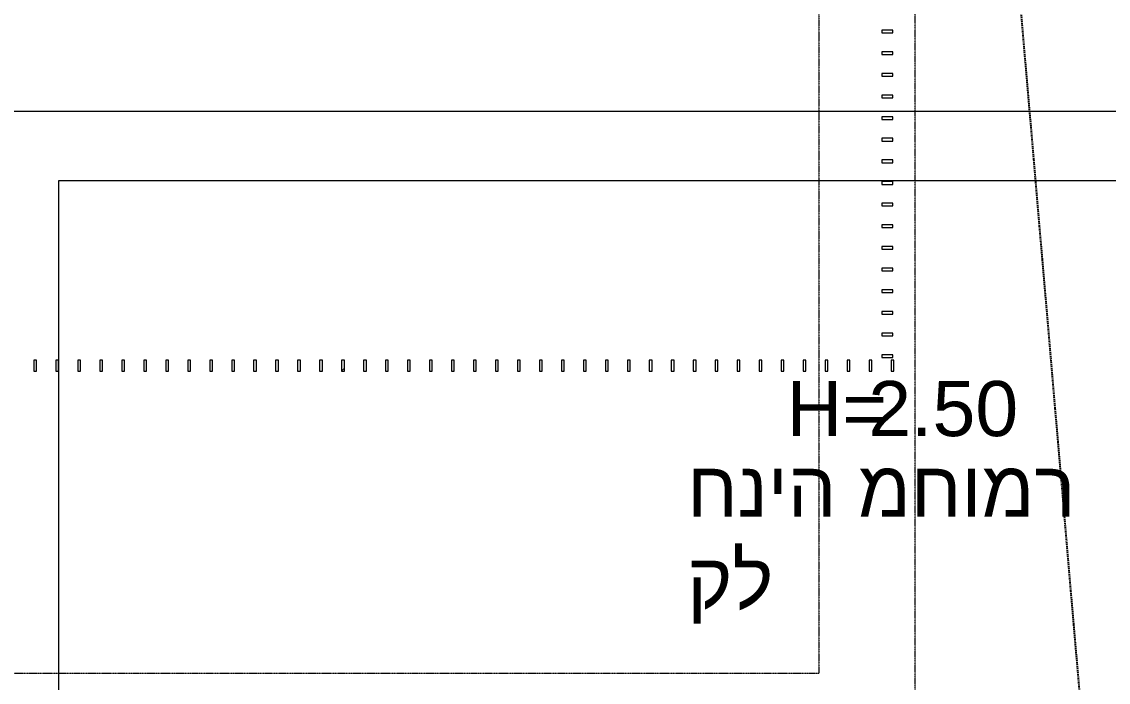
# Model space of a CAD drawing. Header units: centimetres. Extents: x 14435 to 32127, y -4289 to 2500.
# Drawn here: x 19579.3 to 19973.4, y -1575.1 to -1335.3 of the extents above; entities that cross this region are included whole.
import ezdxf

# ---------------------------------------------------------------- set-up
doc = ezdxf.new("R2010")
doc.units = ezdxf.units.CM
doc.linetypes.add('Dash Tiny', pattern=[0.12, 0.06, -0.06])
doc.linetypes.add('Hidden', pattern=[0.714375, 0.47625, -0.238125])
for name, color, linetype, lineweight in [('A-DETL', 7, 'Continuous', 5), ('A-FLOR', 7, 'Continuous', 13), ('A-GLAZ-CWMG', 7, 'Continuous', 5), ('G-ANNO-TEXT', 7, 'Continuous', 5)]:
    doc.layers.add(name, color=color, linetype=linetype, lineweight=lineweight)
doc.styles.add('Arial_3', font='arial.ttf', dxfattribs={"height": 15})

# ---------------------------------------------------------------- blocks, each defined once
blk = doc.blocks.new('Rectangular Mullion - פרופיל מרובע 4_1-1052315-קומה א - Dependent 1')
at = {"layer": 'A-GLAZ-CWMG', "true_color": 0x008000}
h = blk.add_hatch(dxfattribs=at)
h.set_pattern_fill('FP_45', color=96, style=0, pattern_type=2)
h.set_pattern_definition([(315, (-1045.66, -2940.255), (25.1447, 25.1447), []), (315, (-1045.66, -2978.355), (25.1447, 25.1447), [])])
h.paths.add_polyline_path([(-1, 2), (0, 2), (0, -2), (-1, -2)], flags=0)
at = {"layer": 'A-GLAZ-CWMG', "lineweight": 13}
for p, q in [((-1, 2), (0, 2)), ((-1, -2), (-1, 2)), ((0, 2), (0, -2)), ((0, -2), (-1, -2))]:
    blk.add_line(p, q, dxfattribs=at)
blk = doc.blocks.new('Rectangular Mullion - פרופיל מרובע 4_1-V220-קומה א - Dependent 1')
at = {"layer": 'A-GLAZ-CWMG', "lineweight": 13}
for p, q in [((-0.5, 2), (0.5, 2)), ((-0.5, -2), (-0.5, 2)), ((0.5, 2), (0.5, -2)), ((0.5, -2), (-0.5, -2))]:
    blk.add_line(p, q, dxfattribs=at)
blk = doc.blocks.new('Rectangular Mullion - פרופיל מרובע 4_1-V221-קומה א - Dependent 1')
at = {"layer": 'A-GLAZ-CWMG', "true_color": 0x008000}
h = blk.add_hatch(dxfattribs=at)
h.set_pattern_fill('FP_46', color=96, style=0, pattern_type=2)
h.set_pattern_definition([(315, (-742.21, -2940.255), (25.1447, 25.1447), []), (315, (-742.21, -2978.355), (25.1447, 25.1447), [])])
h.paths.add_polyline_path([(0.5, 2), (0.5, -2), (-0.5, -2), (-0.5, 2)], flags=0)
at = {"layer": 'A-GLAZ-CWMG', "lineweight": 13}
for p, q in [((-0.5, 2), (0.5, 2)), ((-0.5, -2), (-0.5, 2)), ((0.5, 2), (0.5, -2)), ((0.5, -2), (-0.5, -2))]:
    blk.add_line(p, q, dxfattribs=at)
blk = doc.blocks.new('Rectangular Mullion - פרופיל מרובע 4_1-V222-קומה א - Dependent 1')
at = {"layer": 'A-GLAZ-CWMG', "lineweight": 13}
for p, q in [((-0.5, 2), (0.5, 2)), ((-0.5, -2), (-0.5, 2)), ((0.5, 2), (0.5, -2)), ((0.5, -2), (-0.5, -2))]:
    blk.add_line(p, q, dxfattribs=at)
blk = doc.blocks.new('Rectangular Mullion - פרופיל מרובע 4_1-V223-קומה א - Dependent 1')
at = {"layer": 'A-GLAZ-CWMG', "lineweight": 13}
for p, q in [((-0.5, 2), (0.5, 2)), ((-0.5, -2), (-0.5, 2)), ((0.5, 2), (0.5, -2)), ((0.5, -2), (-0.5, -2))]:
    blk.add_line(p, q, dxfattribs=at)
blk = doc.blocks.new('Rectangular Mullion - פרופיל מרובע 4_1-V224-קומה א - Dependent 1')
at = {"layer": 'A-GLAZ-CWMG', "lineweight": 13}
for p, q in [((-0.5, 2), (0.5, 2)), ((-0.5, -2), (-0.5, 2)), ((0.5, 2), (0.5, -2)), ((0.5, -2), (-0.5, -2))]:
    blk.add_line(p, q, dxfattribs=at)
blk = doc.blocks.new('Rectangular Mullion - פרופיל מרובע 4_1-V225-קומה א - Dependent 1')
at = {"layer": 'A-GLAZ-CWMG', "lineweight": 13}
for p, q in [((-0.5, 2), (0.5, 2)), ((-0.5, -2), (-0.5, 2)), ((0.5, 2), (0.5, -2)), ((0.5, -2), (-0.5, -2))]:
    blk.add_line(p, q, dxfattribs=at)
blk = doc.blocks.new('Rectangular Mullion - פרופיל מרובע 4_1-V226-קומה א - Dependent 1')
at = {"layer": 'A-GLAZ-CWMG', "true_color": 0x008000}
h = blk.add_hatch(dxfattribs=at)
h.set_pattern_fill('FP_47', color=96, style=0, pattern_type=2)
h.set_pattern_definition([(315, (-782.072, -2940.255), (25.1447, 25.1447), []), (315, (-782.072, -2978.355), (25.1447, 25.1447), [])])
h.paths.add_polyline_path([(0.5, 2), (0.5, -2), (-0.5, -2), (-0.5, 2)], flags=0)
at = {"layer": 'A-GLAZ-CWMG', "lineweight": 13}
for p, q in [((-0.5, 2), (0.5, 2)), ((-0.5, -2), (-0.5, 2)), ((0.5, 2), (0.5, -2)), ((0.5, -2), (-0.5, -2))]:
    blk.add_line(p, q, dxfattribs=at)
blk = doc.blocks.new('Rectangular Mullion - פרופיל מרובע 4_1-V227-קומה א - Dependent 1')
at = {"layer": 'A-GLAZ-CWMG', "lineweight": 13}
for p, q in [((-0.5, 2), (0.5, 2)), ((-0.5, -2), (-0.5, 2)), ((0.5, 2), (0.5, -2)), ((0.5, -2), (-0.5, -2))]:
    blk.add_line(p, q, dxfattribs=at)
blk = doc.blocks.new('Rectangular Mullion - פרופיל מרובע 4_1-V228-קומה א - Dependent 1')
at = {"layer": 'A-GLAZ-CWMG', "lineweight": 13}
for p, q in [((-0.5, 2), (0.5, 2)), ((-0.5, -2), (-0.5, 2)), ((0.5, 2), (0.5, -2)), ((0.5, -2), (-0.5, -2))]:
    blk.add_line(p, q, dxfattribs=at)
blk = doc.blocks.new('Rectangular Mullion - פרופיל מרובע 4_1-V229-קומה א - Dependent 1')
at = {"layer": 'A-GLAZ-CWMG', "lineweight": 13}
for p, q in [((-0.5, 2), (0.5, 2)), ((-0.5, -2), (-0.5, 2)), ((0.5, 2), (0.5, -2)), ((0.5, -2), (-0.5, -2))]:
    blk.add_line(p, q, dxfattribs=at)
blk = doc.blocks.new('Rectangular Mullion - פרופיל מרובע 4_1-V230-קומה א - Dependent 1')
at = {"layer": 'A-GLAZ-CWMG', "lineweight": 13}
for p, q in [((-0.5, 2), (0.5, 2)), ((-0.5, -2), (-0.5, 2)), ((0.5, 2), (0.5, -2)), ((0.5, -2), (-0.5, -2))]:
    blk.add_line(p, q, dxfattribs=at)
blk = doc.blocks.new('Rectangular Mullion - פרופיל מרובע 4_1-V231-קומה א - Dependent 1')
at = {"layer": 'A-GLAZ-CWMG', "lineweight": 13}
for p, q in [((-0.5, 2), (0.5, 2)), ((-0.5, -2), (-0.5, 2)), ((0.5, 2), (0.5, -2)), ((0.5, -2), (-0.5, -2))]:
    blk.add_line(p, q, dxfattribs=at)
blk = doc.blocks.new('Rectangular Mullion - פרופיל מרובע 4_1-V232-קומה א - Dependent 1')
at = {"layer": 'A-GLAZ-CWMG', "true_color": 0x008000}
h = blk.add_hatch(dxfattribs=at)
h.set_pattern_fill('FP_48', color=96, style=0, pattern_type=2)
h.set_pattern_definition([(315, (-829.906, -2940.255), (25.1447, 25.1447), []), (315, (-829.906, -2978.355), (25.1447, 25.1447), [])])
h.paths.add_polyline_path([(0.5, 2), (0.5, -2), (-0.5, -2), (-0.5, 2)], flags=0)
at = {"layer": 'A-GLAZ-CWMG', "lineweight": 13}
for p, q in [((-0.5, 2), (0.5, 2)), ((-0.5, -2), (-0.5, 2)), ((0.5, 2), (0.5, -2)), ((0.5, -2), (-0.5, -2))]:
    blk.add_line(p, q, dxfattribs=at)
blk = doc.blocks.new('Rectangular Mullion - פרופיל מרובע 4_1-V233-קומה א - Dependent 1')
at = {"layer": 'A-GLAZ-CWMG', "lineweight": 13}
for p, q in [((-0.5, 2), (0.5, 2)), ((-0.5, -2), (-0.5, 2)), ((0.5, 2), (0.5, -2)), ((0.5, -2), (-0.5, -2))]:
    blk.add_line(p, q, dxfattribs=at)
blk = doc.blocks.new('Rectangular Mullion - פרופיל מרובע 4_1-V234-קומה א - Dependent 1')
at = {"layer": 'A-GLAZ-CWMG', "true_color": 0x008000}
h = blk.add_hatch(dxfattribs=at)
h.set_pattern_fill('FP_49', color=96, style=0, pattern_type=2)
h.set_pattern_definition([(315, (-845.85, -2940.255), (25.1447, 25.1447), []), (315, (-845.85, -2978.355), (25.1447, 25.1447), [])])
h.paths.add_polyline_path([(0.5, 2), (0.5, -2), (-0.5, -2), (-0.5, 2)], flags=0)
at = {"layer": 'A-GLAZ-CWMG', "lineweight": 13}
for p, q in [((-0.5, 2), (0.5, 2)), ((-0.5, -2), (-0.5, 2)), ((0.5, 2), (0.5, -2)), ((0.5, -2), (-0.5, -2))]:
    blk.add_line(p, q, dxfattribs=at)
blk = doc.blocks.new('Rectangular Mullion - פרופיל מרובע 4_1-V235-קומה א - Dependent 1')
at = {"layer": 'A-GLAZ-CWMG', "lineweight": 13}
for p, q in [((-0.5, 2), (0.5, 2)), ((-0.5, -2), (-0.5, 2)), ((0.5, 2), (0.5, -2)), ((0.5, -2), (-0.5, -2))]:
    blk.add_line(p, q, dxfattribs=at)
blk = doc.blocks.new('Rectangular Mullion - פרופיל מרובע 4_1-V236-קומה א - Dependent 1')
at = {"layer": 'A-GLAZ-CWMG', "lineweight": 13}
for p, q in [((-0.5, 2), (0.5, 2)), ((-0.5, -2), (-0.5, 2)), ((0.5, 2), (0.5, -2)), ((0.5, -2), (-0.5, -2))]:
    blk.add_line(p, q, dxfattribs=at)
blk = doc.blocks.new('Rectangular Mullion - פרופיל מרובע 4_1-V237-קומה א - Dependent 1')
at = {"layer": 'A-GLAZ-CWMG', "lineweight": 13}
for p, q in [((-0.5, 2), (0.5, 2)), ((-0.5, -2), (-0.5, 2)), ((0.5, 2), (0.5, -2)), ((0.5, -2), (-0.5, -2))]:
    blk.add_line(p, q, dxfattribs=at)
blk = doc.blocks.new('Rectangular Mullion - פרופיל מרובע 4_1-V238-קומה א - Dependent 1')
at = {"layer": 'A-GLAZ-CWMG', "lineweight": 13}
for p, q in [((-0.5, 2), (0.5, 2)), ((-0.5, -2), (-0.5, 2)), ((0.5, 2), (0.5, -2)), ((0.5, -2), (-0.5, -2))]:
    blk.add_line(p, q, dxfattribs=at)
blk = doc.blocks.new('Rectangular Mullion - פרופיל מרובע 4_1-V239-קומה א - Dependent 1')
at = {"layer": 'A-GLAZ-CWMG', "lineweight": 13}
for p, q in [((-0.5, 2), (0.5, 2)), ((-0.5, -2), (-0.5, 2)), ((0.5, 2), (0.5, -2)), ((0.5, -2), (-0.5, -2))]:
    blk.add_line(p, q, dxfattribs=at)
blk = doc.blocks.new('Rectangular Mullion - פרופיל מרובע 4_1-V240-קומה א - Dependent 1')
at = {"layer": 'A-GLAZ-CWMG', "true_color": 0x008000}
h = blk.add_hatch(dxfattribs=at)
h.set_pattern_fill('FP_50', color=96, style=0, pattern_type=2)
h.set_pattern_definition([(315, (-893.685, -2940.255), (25.1447, 25.1447), []), (315, (-893.685, -2978.355), (25.1447, 25.1447), [])])
h.paths.add_polyline_path([(0.5, 2), (0.5, -2), (-0.5, -2), (-0.5, 2)], flags=0)
at = {"layer": 'A-GLAZ-CWMG', "lineweight": 13}
for p, q in [((-0.5, 2), (0.5, 2)), ((-0.5, -2), (-0.5, 2)), ((0.5, 2), (0.5, -2)), ((0.5, -2), (-0.5, -2))]:
    blk.add_line(p, q, dxfattribs=at)
blk = doc.blocks.new('Rectangular Mullion - פרופיל מרובע 4_1-V241-קומה א - Dependent 1')
at = {"layer": 'A-GLAZ-CWMG', "lineweight": 13}
for p, q in [((-0.5, 2), (0.5, 2)), ((-0.5, -2), (-0.5, 2)), ((0.5, 2), (0.5, -2)), ((0.5, -2), (-0.5, -2))]:
    blk.add_line(p, q, dxfattribs=at)
blk = doc.blocks.new('Rectangular Mullion - פרופיל מרובע 4_1-V242-קומה א - Dependent 1')
at = {"layer": 'A-GLAZ-CWMG', "lineweight": 13}
for p, q in [((-0.5, 2), (0.5, 2)), ((-0.5, -2), (-0.5, 2)), ((0.5, 2), (0.5, -2)), ((0.5, -2), (-0.5, -2))]:
    blk.add_line(p, q, dxfattribs=at)
blk = doc.blocks.new('Rectangular Mullion - פרופיל מרובע 4_1-V243-קומה א - Dependent 1')
at = {"layer": 'A-GLAZ-CWMG', "lineweight": 13}
for p, q in [((-0.5, 2), (0.5, 2)), ((-0.5, -2), (-0.5, 2)), ((0.5, 2), (0.5, -2)), ((0.5, -2), (-0.5, -2))]:
    blk.add_line(p, q, dxfattribs=at)
blk = doc.blocks.new('Rectangular Mullion - פרופיל מרובע 4_1-1025413-קומה א - Dependent 1')
at = {"layer": 'A-GLAZ-CWMG', "lineweight": 13}
for p, q in [((-1, 2), (0, 2)), ((-1, -2), (-1, 2)), ((0, 2), (0, -2)), ((0, -2), (-1, -2))]:
    blk.add_line(p, q, dxfattribs=at)
blk = doc.blocks.new('Rectangular Mullion - פרופיל מרובע 4_1-V246-קומה א - Dependent 1')
at = {"layer": 'A-GLAZ-CWMG', "lineweight": 13}
for p, q in [((-0.5, 2), (0.5, 2)), ((-0.5, -2), (-0.5, 2)), ((0.5, 2), (0.5, -2)), ((0.5, -2), (-0.5, -2))]:
    blk.add_line(p, q, dxfattribs=at)
blk = doc.blocks.new('Rectangular Mullion - פרופיל מרובע 4_1-V247-קומה א - Dependent 1')
at = {"layer": 'A-GLAZ-CWMG', "true_color": 0x008000}
h = blk.add_hatch(dxfattribs=at)
h.set_pattern_fill('FP_52', color=96, style=0, pattern_type=2)
h.set_pattern_definition([(225, (-2826.756, 1043.26), (25.1447, -25.1447), []), (225, (-2864.856, 1043.26), (25.1447, -25.1447), [])])
h.paths.add_polyline_path([(0.5, -2), (-0.5, -2), (-0.5, 2), (0.5, 2)], flags=0)
at = {"layer": 'A-GLAZ-CWMG', "lineweight": 13}
for p, q in [((-0.5, 2), (0.5, 2)), ((-0.5, -2), (-0.5, 2)), ((0.5, 2), (0.5, -2)), ((0.5, -2), (-0.5, -2))]:
    blk.add_line(p, q, dxfattribs=at)
blk = doc.blocks.new('Rectangular Mullion - פרופיל מרובע 4_1-V248-קומה א - Dependent 1')
at = {"layer": 'A-GLAZ-CWMG', "lineweight": 13}
for p, q in [((-0.5, 2), (0.5, 2)), ((-0.5, -2), (-0.5, 2)), ((0.5, 2), (0.5, -2)), ((0.5, -2), (-0.5, -2))]:
    blk.add_line(p, q, dxfattribs=at)
blk = doc.blocks.new('Rectangular Mullion - פרופיל מרובע 4_1-V249-קומה א - Dependent 1')
at = {"layer": 'A-GLAZ-CWMG', "true_color": 0x008000}
h = blk.add_hatch(dxfattribs=at)
h.set_pattern_fill('FP_53', color=96, style=0, pattern_type=2)
h.set_pattern_definition([(225, (-2842.47, 1043.26), (25.1447, -25.1447), []), (225, (-2880.57, 1043.26), (25.1447, -25.1447), [])])
h.paths.add_polyline_path([(0.5, -2), (-0.5, -2), (-0.5, 2), (0.5, 2)], flags=0)
at = {"layer": 'A-GLAZ-CWMG', "lineweight": 13}
for p, q in [((-0.5, 2), (0.5, 2)), ((-0.5, -2), (-0.5, 2)), ((0.5, 2), (0.5, -2)), ((0.5, -2), (-0.5, -2))]:
    blk.add_line(p, q, dxfattribs=at)
blk = doc.blocks.new('Rectangular Mullion - פרופיל מרובע 4_1-V250-קומה א - Dependent 1')
at = {"layer": 'A-GLAZ-CWMG', "lineweight": 13}
for p, q in [((-0.5, 2), (0.5, 2)), ((-0.5, -2), (-0.5, 2)), ((0.5, 2), (0.5, -2)), ((0.5, -2), (-0.5, -2))]:
    blk.add_line(p, q, dxfattribs=at)
blk = doc.blocks.new('Rectangular Mullion - פרופיל מרובע 4_1-V251-קומה א - Dependent 1')
at = {"layer": 'A-GLAZ-CWMG', "lineweight": 13}
for p, q in [((-0.5, 2), (0.5, 2)), ((-0.5, -2), (-0.5, 2)), ((0.5, 2), (0.5, -2)), ((0.5, -2), (-0.5, -2))]:
    blk.add_line(p, q, dxfattribs=at)
blk = doc.blocks.new('Rectangular Mullion - פרופיל מרובע 4_1-V252-קומה א - Dependent 1')
at = {"layer": 'A-GLAZ-CWMG', "lineweight": 13}
for p, q in [((-0.5, 2), (0.5, 2)), ((-0.5, -2), (-0.5, 2)), ((0.5, 2), (0.5, -2)), ((0.5, -2), (-0.5, -2))]:
    blk.add_line(p, q, dxfattribs=at)
blk = doc.blocks.new('Rectangular Mullion - פרופיל מרובע 4_1-V253-קומה א - Dependent 1')
at = {"layer": 'A-GLAZ-CWMG', "lineweight": 13}
for p, q in [((-0.5, 2), (0.5, 2)), ((-0.5, -2), (-0.5, 2)), ((0.5, 2), (0.5, -2)), ((0.5, -2), (-0.5, -2))]:
    blk.add_line(p, q, dxfattribs=at)
blk = doc.blocks.new('Rectangular Mullion - פרופיל מרובע 4_1-V254-קומה א - Dependent 1')
at = {"layer": 'A-GLAZ-CWMG', "true_color": 0x008000}
h = blk.add_hatch(dxfattribs=at)
h.set_pattern_fill('FP_54', color=96, style=0, pattern_type=2)
h.set_pattern_definition([(225, (-2881.755, 1043.26), (25.1447, -25.1447), []), (225, (-2919.855, 1043.26), (25.1447, -25.1447), [])])
h.paths.add_polyline_path([(0.5, -2), (-0.5, -2), (-0.5, 2), (0.5, 2)], flags=0)
at = {"layer": 'A-GLAZ-CWMG', "lineweight": 13}
for p, q in [((-0.5, 2), (0.5, 2)), ((-0.5, -2), (-0.5, 2)), ((0.5, 2), (0.5, -2)), ((0.5, -2), (-0.5, -2))]:
    blk.add_line(p, q, dxfattribs=at)
blk = doc.blocks.new('Rectangular Mullion - פרופיל מרובע 4_1-V255-קומה א - Dependent 1')
at = {"layer": 'A-GLAZ-CWMG', "true_color": 0x008000}
h = blk.add_hatch(dxfattribs=at)
h.set_pattern_fill('FP_55', color=96, style=0, pattern_type=2)
h.set_pattern_definition([(225, (-2889.612, 1043.26), (25.1447, -25.1447), []), (225, (-2927.712, 1043.26), (25.1447, -25.1447), [])])
h.paths.add_polyline_path([(0.5, -2), (-0.5, -2), (-0.5, 2), (0.5, 2)], flags=0)
at = {"layer": 'A-GLAZ-CWMG', "lineweight": 13}
for p, q in [((-0.5, 2), (0.5, 2)), ((-0.5, -2), (-0.5, 2)), ((0.5, 2), (0.5, -2)), ((0.5, -2), (-0.5, -2))]:
    blk.add_line(p, q, dxfattribs=at)
blk = doc.blocks.new('Rectangular Mullion - פרופיל מרובע 4_1-V256-קומה א - Dependent 1')
at = {"layer": 'A-GLAZ-CWMG', "lineweight": 13}
for p, q in [((-0.5, 2), (0.5, 2)), ((-0.5, -2), (-0.5, 2)), ((0.5, 2), (0.5, -2)), ((0.5, -2), (-0.5, -2))]:
    blk.add_line(p, q, dxfattribs=at)
blk = doc.blocks.new('Rectangular Mullion - פרופיל מרובע 4_1-V258-קומה א - Dependent 1')
at = {"layer": 'A-GLAZ-CWMG', "lineweight": 13}
for p, q in [((-0.5, 2), (0.5, 2)), ((-0.5, -2), (-0.5, 2)), ((0.5, 2), (0.5, -2)), ((0.5, -2), (-0.5, -2))]:
    blk.add_line(p, q, dxfattribs=at)
blk = doc.blocks.new('Rectangular Mullion - פרופיל מרובע 4_1-V259-קומה א - Dependent 1')
at = {"layer": 'A-GLAZ-CWMG', "lineweight": 13}
for p, q in [((-0.5, 2), (0.5, 2)), ((-0.5, -2), (-0.5, 2)), ((0.5, 2), (0.5, -2)), ((0.5, -2), (-0.5, -2))]:
    blk.add_line(p, q, dxfattribs=at)
blk = doc.blocks.new('Rectangular Mullion - פרופיל מרובע 4_1-V260-קומה א - Dependent 1')
at = {"layer": 'A-GLAZ-CWMG', "lineweight": 13}
for p, q in [((-0.5, 2), (0.5, 2)), ((-0.5, -2), (-0.5, 2)), ((0.5, 2), (0.5, -2)), ((0.5, -2), (-0.5, -2))]:
    blk.add_line(p, q, dxfattribs=at)
blk = doc.blocks.new('Rectangular Mullion - פרופיל מרובע 4_1-V261-קומה א - Dependent 1')
at = {"layer": 'A-GLAZ-CWMG', "true_color": 0x008000}
h = blk.add_hatch(dxfattribs=at)
h.set_pattern_fill('FP_56', color=96, style=0, pattern_type=2)
h.set_pattern_definition([(225, (-2928.897, 1043.26), (25.1447, -25.1447), []), (225, (-2966.997, 1043.26), (25.1447, -25.1447), [])])
h.paths.add_polyline_path([(0.5, -2), (-0.5, -2), (-0.5, 2), (0.5, 2)], flags=0)
at = {"layer": 'A-GLAZ-CWMG', "lineweight": 13}
for p, q in [((-0.5, 2), (0.5, 2)), ((-0.5, -2), (-0.5, 2)), ((0.5, 2), (0.5, -2)), ((0.5, -2), (-0.5, -2))]:
    blk.add_line(p, q, dxfattribs=at)
blk = doc.blocks.new('Rectangular Mullion - פרופיל מרובע 4_1-V266-קומה א - Dependent 1')
at = {"layer": 'A-GLAZ-CWMG', "lineweight": 13}
for p, q in [((-0.5, 2), (0.5, 2)), ((-0.5, -2), (-0.5, 2)), ((0.5, 2), (0.5, -2)), ((0.5, -2), (-0.5, -2))]:
    blk.add_line(p, q, dxfattribs=at)
blk = doc.blocks.new('Rectangular Mullion - פרופיל מרובע 4_1-V267-קומה א - Dependent 1')
at = {"layer": 'A-GLAZ-CWMG', "true_color": 0x008000}
h = blk.add_hatch(dxfattribs=at)
h.set_pattern_fill('FP_57', color=96, style=0, pattern_type=2)
h.set_pattern_definition([(315, (-933.547, -2940.255), (25.1447, 25.1447), []), (315, (-933.547, -2978.355), (25.1447, 25.1447), [])])
h.paths.add_polyline_path([(0.5, 2), (0.5, -2), (-0.5, -2), (-0.5, 2)], flags=0)
at = {"layer": 'A-GLAZ-CWMG', "lineweight": 13}
for p, q in [((-0.5, 2), (0.5, 2)), ((-0.5, -2), (-0.5, 2)), ((0.5, 2), (0.5, -2)), ((0.5, -2), (-0.5, -2))]:
    blk.add_line(p, q, dxfattribs=at)
blk = doc.blocks.new('Rectangular Mullion - פרופיל מרובע 4_1-V268-קומה א - Dependent 1')
at = {"layer": 'A-GLAZ-CWMG', "lineweight": 13}
for p, q in [((-0.5, 2), (0.5, 2)), ((-0.5, -2), (-0.5, 2)), ((0.5, 2), (0.5, -2)), ((0.5, -2), (-0.5, -2))]:
    blk.add_line(p, q, dxfattribs=at)
blk = doc.blocks.new('Rectangular Mullion - פרופיל מרובע 4_1-V269-קומה א - Dependent 1')
at = {"layer": 'A-GLAZ-CWMG', "lineweight": 13}
for p, q in [((-0.5, 2), (0.5, 2)), ((-0.5, -2), (-0.5, 2)), ((0.5, 2), (0.5, -2)), ((0.5, -2), (-0.5, -2))]:
    blk.add_line(p, q, dxfattribs=at)
blk = doc.blocks.new('Rectangular Mullion - פרופיל מרובע 4_1-V270-קומה א - Dependent 1')
at = {"layer": 'A-GLAZ-CWMG', "lineweight": 13}
for p, q in [((-0.5, 2), (0.5, 2)), ((-0.5, -2), (-0.5, 2)), ((0.5, 2), (0.5, -2)), ((0.5, -2), (-0.5, -2))]:
    blk.add_line(p, q, dxfattribs=at)
blk = doc.blocks.new('Rectangular Mullion - פרופיל מרובע 4_1-V271-קומה א - Dependent 1')
at = {"layer": 'A-GLAZ-CWMG', "lineweight": 13}
for p, q in [((-0.5, 2), (0.5, 2)), ((-0.5, -2), (-0.5, 2)), ((0.5, 2), (0.5, -2)), ((0.5, -2), (-0.5, -2))]:
    blk.add_line(p, q, dxfattribs=at)
blk = doc.blocks.new('Rectangular Mullion - פרופיל מרובע 4_1-V272-קומה א - Dependent 1')
at = {"layer": 'A-GLAZ-CWMG', "lineweight": 13}
for p, q in [((-0.5, 2), (0.5, 2)), ((-0.5, -2), (-0.5, 2)), ((0.5, 2), (0.5, -2)), ((0.5, -2), (-0.5, -2))]:
    blk.add_line(p, q, dxfattribs=at)
blk = doc.blocks.new('Rectangular Mullion - פרופיל מרובע 4_1-V273-קומה א - Dependent 1')
at = {"layer": 'A-GLAZ-CWMG', "true_color": 0x008000}
h = blk.add_hatch(dxfattribs=at)
h.set_pattern_fill('FP_58', color=96, style=0, pattern_type=2)
h.set_pattern_definition([(315, (-981.38, -2940.255), (25.1447, 25.1447), []), (315, (-981.38, -2978.355), (25.1447, 25.1447), [])])
h.paths.add_polyline_path([(0.5, 2), (0.5, -2), (-0.5, -2), (-0.5, 2)], flags=0)
at = {"layer": 'A-GLAZ-CWMG', "lineweight": 13}
for p, q in [((-0.5, 2), (0.5, 2)), ((-0.5, -2), (-0.5, 2)), ((0.5, 2), (0.5, -2)), ((0.5, -2), (-0.5, -2))]:
    blk.add_line(p, q, dxfattribs=at)
blk = doc.blocks.new('Rectangular Mullion - פרופיל מרובע 4_1-V274-קומה א - Dependent 1')
at = {"layer": 'A-GLAZ-CWMG', "lineweight": 13}
for p, q in [((-0.5, 2), (0.5, 2)), ((-0.5, -2), (-0.5, 2)), ((0.5, 2), (0.5, -2)), ((0.5, -2), (-0.5, -2))]:
    blk.add_line(p, q, dxfattribs=at)
blk = doc.blocks.new('Rectangular Mullion - פרופיל מרובע 4_1-V275-קומה א - Dependent 1')
at = {"layer": 'A-GLAZ-CWMG', "lineweight": 13}
for p, q in [((-0.5, 2), (0.5, 2)), ((-0.5, -2), (-0.5, 2)), ((0.5, 2), (0.5, -2)), ((0.5, -2), (-0.5, -2))]:
    blk.add_line(p, q, dxfattribs=at)
blk = doc.blocks.new('Rectangular Mullion - פרופיל מרובע 4_1-V276-קומה א - Dependent 1')
at = {"layer": 'A-GLAZ-CWMG', "lineweight": 13}
for p, q in [((-0.5, 2), (0.5, 2)), ((-0.5, -2), (-0.5, 2)), ((0.5, 2), (0.5, -2)), ((0.5, -2), (-0.5, -2))]:
    blk.add_line(p, q, dxfattribs=at)
blk = doc.blocks.new('Rectangular Mullion - פרופיל מרובע 4_1-V277-קומה א - Dependent 1')
at = {"layer": 'A-GLAZ-CWMG', "lineweight": 13}
for p, q in [((-0.5, 2), (0.5, 2)), ((-0.5, -2), (-0.5, 2)), ((0.5, 2), (0.5, -2)), ((0.5, -2), (-0.5, -2))]:
    blk.add_line(p, q, dxfattribs=at)
blk = doc.blocks.new('Rectangular Mullion - פרופיל מרובע 4_1-V278-קומה א - Dependent 1')
at = {"layer": 'A-GLAZ-CWMG', "lineweight": 13}
for p, q in [((-0.5, 2), (0.5, 2)), ((-0.5, -2), (-0.5, 2)), ((0.5, 2), (0.5, -2)), ((0.5, -2), (-0.5, -2))]:
    blk.add_line(p, q, dxfattribs=at)
blk = doc.blocks.new('Rectangular Mullion - פרופיל מרובע 4_1-V279-קומה א - Dependent 1')
at = {"layer": 'A-GLAZ-CWMG', "lineweight": 13}
for p, q in [((-0.5, 2), (0.5, 2)), ((-0.5, -2), (-0.5, 2)), ((0.5, 2), (0.5, -2)), ((0.5, -2), (-0.5, -2))]:
    blk.add_line(p, q, dxfattribs=at)
blk = doc.blocks.new('Rectangular Mullion - פרופיל מרובע 4_1-V280-קומה א - Dependent 1')
at = {"layer": 'A-GLAZ-CWMG', "lineweight": 13}
for p, q in [((-0.5, 2), (0.5, 2)), ((-0.5, -2), (-0.5, 2)), ((0.5, 2), (0.5, -2)), ((0.5, -2), (-0.5, -2))]:
    blk.add_line(p, q, dxfattribs=at)
blk = doc.blocks.new('alef')
at = {"layer": 'A-DETL', "color": 7, "linetype": 'Dash Tiny'}
for p, q in [((52625.6, -12732.26), (52625.6, -11224.89)), ((52590.6, -12392.89), (52590.6, -12656.89)), ((52590.6, -12656.89), (52035.85, -12656.89))]:
    blk.add_line(p, q, dxfattribs=at)
at = {"layer": 'A-DETL', "color": 1, "linetype": 'Hidden', "lineweight": 25, "true_color": 0xff0000}
blk.add_line((52693.87, -12764.19), (52563.77, -11249.11), dxfattribs=at)
at = {"layer": 'A-DETL', "color": 1, "lineweight": 13, "true_color": 0xff0000}
blk.add_line((52889.94, -12452.89), (52289.94, -12452.89), dxfattribs=at)
at = {"layer": 'A-FLOR'}
for p, q in [((52889.94, -12452.89), (52289.94, -12452.89)), ((52314.94, -12922.89), (52314.94, -12477.89)), ((52314.94, -12477.89), (52864.94, -12477.89))]:
    blk.add_line(p, q, dxfattribs=at)
at = {"layer": 'A-GLAZ-CWMG', "extrusion": (0, 0, -1)}
for name, p, rotation in [('Rectangular Mullion - פרופיל מרובע 4_1-V246-קומה א - Dependent 1', (-52615.43, -12423.82), 270.0000000000001), ('Rectangular Mullion - פרופיל מרובע 4_1-V247-קומה א - Dependent 1', (-52615.43, -12431.67), 270.0000000000001), ('Rectangular Mullion - פרופיל מרובע 4_1-V248-קומה א - Dependent 1', (-52615.43, -12439.53), 270.0000000000001), ('Rectangular Mullion - פרופיל מרובע 4_1-V249-קומה א - Dependent 1', (-52615.43, -12447.39), 270.0000000000001), ('Rectangular Mullion - פרופיל מרובע 4_1-V250-קומה א - Dependent 1', (-52615.43, -12455.25), 270.0000000000001), ('Rectangular Mullion - פרופיל מרובע 4_1-V251-קומה א - Dependent 1', (-52615.43, -12463.1), 270.0000000000001), ('Rectangular Mullion - פרופיל מרובע 4_1-V252-קומה א - Dependent 1', (-52615.43, -12470.96), 270.0000000000001), ('Rectangular Mullion - פרופיל מרובע 4_1-V253-קומה א - Dependent 1', (-52615.43, -12478.82), 270.0000000000001), ('Rectangular Mullion - פרופיל מרובע 4_1-V254-קומה א - Dependent 1', (-52615.43, -12486.67), 270.0000000000001), ('Rectangular Mullion - פרופיל מרובע 4_1-V255-קומה א - Dependent 1', (-52615.43, -12494.53), 270.0000000000001), ('Rectangular Mullion - פרופיל מרובע 4_1-V256-קומה א - Dependent 1', (-52615.43, -12502.39), 270.0000000000001), ('Rectangular Mullion - פרופיל מרובע 4_1-V258-קומה א - Dependent 1', (-52615.43, -12510.24), 270.0000000000001), ('Rectangular Mullion - פרופיל מרובע 4_1-V259-קומה א - Dependent 1', (-52615.43, -12518.1), 270.0000000000001), ('Rectangular Mullion - פרופיל מרובע 4_1-V260-קומה א - Dependent 1', (-52615.43, -12525.96), 270.0000000000001), ('Rectangular Mullion - פרופיל מרובע 4_1-V261-קומה א - Dependent 1', (-52615.43, -12533.82), 270.0000000000001), ('Rectangular Mullion - פרופיל מרובע 4_1-V220-קומה א - Dependent 1', (-52306.41, -12545.17), 180), ('Rectangular Mullion - פרופיל מרובע 4_1-V221-קומה א - Dependent 1', (-52314.38, -12545.17), 180), ('Rectangular Mullion - פרופיל מרובע 4_1-V222-קומה א - Dependent 1', (-52322.36, -12545.17), 180), ('Rectangular Mullion - פרופיל מרובע 4_1-V223-קומה א - Dependent 1', (-52330.33, -12545.17), 180), ('Rectangular Mullion - פרופיל מרובע 4_1-V224-קומה א - Dependent 1', (-52338.3, -12545.17), 180), ('Rectangular Mullion - פרופיל מרובע 4_1-V225-קומה א - Dependent 1', (-52346.27, -12545.17), 180), ('Rectangular Mullion - פרופיל מרובע 4_1-V226-קומה א - Dependent 1', (-52354.24, -12545.17), 180), ('Rectangular Mullion - פרופיל מרובע 4_1-V227-קומה א - Dependent 1', (-52362.22, -12545.17), 180), ('Rectangular Mullion - פרופיל מרובע 4_1-V228-קומה א - Dependent 1', (-52370.19, -12545.17), 180), ('Rectangular Mullion - פרופיל מרובע 4_1-V229-קומה א - Dependent 1', (-52378.16, -12545.17), 180), ('Rectangular Mullion - פרופיל מרובע 4_1-V230-קומה א - Dependent 1', (-52386.13, -12545.17), 180), ('Rectangular Mullion - פרופיל מרובע 4_1-V231-קומה א - Dependent 1', (-52394.11, -12545.17), 180), ('Rectangular Mullion - פרופיל מרובע 4_1-V232-קומה א - Dependent 1', (-52402.08, -12545.17), 180), ('Rectangular Mullion - פרופיל מרובע 4_1-V233-קומה א - Dependent 1', (-52410.05, -12545.17), 180), ('Rectangular Mullion - פרופיל מרובע 4_1-V234-קומה א - Dependent 1', (-52418.02, -12545.17), 180), ('Rectangular Mullion - פרופיל מרובע 4_1-V235-קומה א - Dependent 1', (-52426, -12545.17), 180), ('Rectangular Mullion - פרופיל מרובע 4_1-V236-קומה א - Dependent 1', (-52433.97, -12545.17), 180), ('Rectangular Mullion - פרופיל מרובע 4_1-V237-קומה א - Dependent 1', (-52441.94, -12545.17), 180), ('Rectangular Mullion - פרופיל מרובע 4_1-V238-קומה א - Dependent 1', (-52449.91, -12545.17), 180), ('Rectangular Mullion - פרופיל מרובע 4_1-V239-קומה א - Dependent 1', (-52457.89, -12545.17), 180), ('Rectangular Mullion - פרופיל מרובע 4_1-V240-קומה א - Dependent 1', (-52465.86, -12545.17), 180), ('Rectangular Mullion - פרופיל מרובע 4_1-V241-קומה א - Dependent 1', (-52473.83, -12545.17), 180), ('Rectangular Mullion - פרופיל מרובע 4_1-V242-קומה א - Dependent 1', (-52481.8, -12545.17), 180), ('Rectangular Mullion - פרופיל מרובע 4_1-V243-קומה א - Dependent 1', (-52489.78, -12545.17), 180), ('Rectangular Mullion - פרופיל מרובע 4_1-V266-קומה א - Dependent 1', (-52497.75, -12545.17), 180), ('Rectangular Mullion - פרופיל מרובע 4_1-V267-קומה א - Dependent 1', (-52505.72, -12545.17), 180), ('Rectangular Mullion - פרופיל מרובע 4_1-V268-קומה א - Dependent 1', (-52513.69, -12545.17), 180), ('Rectangular Mullion - פרופיל מרובע 4_1-V269-קומה א - Dependent 1', (-52521.67, -12545.17), 180), ('Rectangular Mullion - פרופיל מרובע 4_1-V270-קומה א - Dependent 1', (-52529.64, -12545.17), 180), ('Rectangular Mullion - פרופיל מרובע 4_1-V271-קומה א - Dependent 1', (-52537.61, -12545.17), 180), ('Rectangular Mullion - פרופיל מרובע 4_1-V272-קומה א - Dependent 1', (-52545.58, -12545.17), 180), ('Rectangular Mullion - פרופיל מרובע 4_1-V273-קומה א - Dependent 1', (-52553.55, -12545.17), 180), ('Rectangular Mullion - פרופיל מרובע 4_1-V274-קומה א - Dependent 1', (-52561.53, -12545.17), 180), ('Rectangular Mullion - פרופיל מרובע 4_1-V275-קומה א - Dependent 1', (-52569.5, -12545.17), 180), ('Rectangular Mullion - פרופיל מרובע 4_1-V276-קומה א - Dependent 1', (-52577.47, -12545.17), 180), ('Rectangular Mullion - פרופיל מרובע 4_1-V277-קומה א - Dependent 1', (-52585.44, -12545.17), 180), ('Rectangular Mullion - פרופיל מרובע 4_1-V278-קומה א - Dependent 1', (-52593.42, -12545.17), 180), ('Rectangular Mullion - פרופיל מרובע 4_1-V279-קומה א - Dependent 1', (-52601.39, -12545.17), 180), ('Rectangular Mullion - פרופיל מרובע 4_1-V280-קומה א - Dependent 1', (-52609.36, -12545.17), 180), ('Rectangular Mullion - פרופיל מרובע 4_1-1025413-קומה א - Dependent 1', (-52615.43, -12542.17), 270.0000000000001), ('Rectangular Mullion - פרופיל מרובע 4_1-1052315-קומה א - Dependent 1', (-52617.83, -12545.17), 180)]:
    blk.add_blockref(name, p, dxfattribs=dict(at, rotation=rotation))
at = {"layer": 'G-ANNO-TEXT', "char_height": 20, "attachment_point": 1, "style": 'Arial_3'}
for s, insert, width in [('H=', (52578.94, -12550.71), 35.9156), ('2.50', (52608.57, -12550.71), 53.8734), ('חניה מחומר קל', (52542.83, -12579.97), 163.5443)]:
    blk.add_mtext(s, dxfattribs=dict(at, insert=insert, width=width))

msp = doc.modelspace()

# ---------------------------------------------------------------- block references
msp.add_blockref('alef', (-32722.21, 11084.93))

doc.saveas('drawing.dxf')
